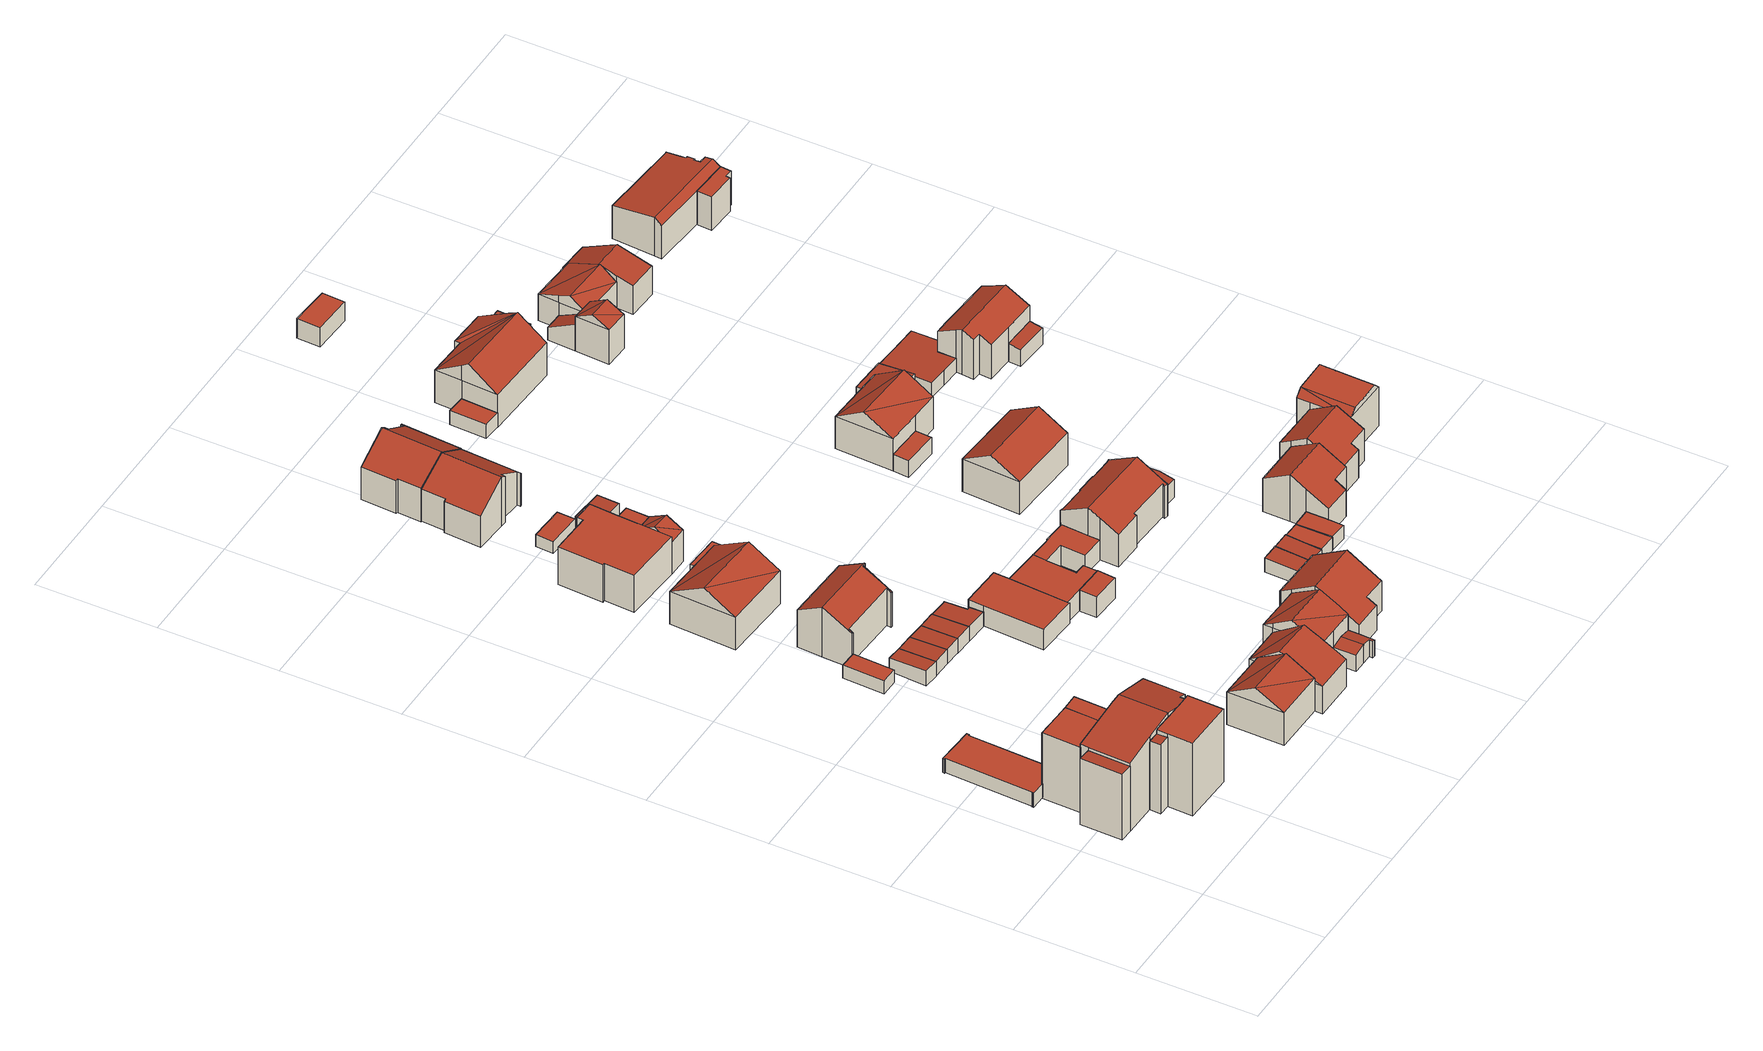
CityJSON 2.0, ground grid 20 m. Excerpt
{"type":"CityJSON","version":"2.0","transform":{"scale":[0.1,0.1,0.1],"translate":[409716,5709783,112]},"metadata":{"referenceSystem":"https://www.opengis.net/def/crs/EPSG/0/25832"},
"CityObjects":{
"building1":{"type":"Building","attributes":{"Gemeindeschluessel":"05978036","Geometrietyp2DReferenz":"3000","function":"31001_2460","roofType":"1000","measuredHeight":2.61},"geometry":[{"type":"MultiSurface","lod":"2","boundaries":[[[0,1,2,3]],[[1,4,5,2]],[[4,6,7,5]],[[6,8,9,7]],[[8,10,11,9]],[[10,12,13,11]],[[12,14,15,13]],[[14,16,17,15]],[[16,18,19,17]],[[18,20,21,19]],[[20,22,23,21]],[[22,24,25,23]],[[24,26,27,25]],[[26,0,3,27]],[[26,24,22,20,18,16,14,12,10,8,6,4,1,0]],[[3,2,5,7,9,11,13,15,17,19,21,23,25,27]]],"semantics":{"surfaces":[{"type":"WallSurface"},{"type":"RoofSurface"},{"type":"GroundSurface"}],"values":[0,0,0,0,0,0,0,0,0,0,0,0,0,0,1,2]}}]},
"building2":{"type":"Building","attributes":{"Gemeindeschluessel":"05978036","Geometrietyp2DReferenz":"3000","function":"31001_1000"},"children":["building2-1","building2-2","building2-3","building2-4","building2-5","building2-6"]},
"building2-1":{"type":"BuildingPart","attributes":{"roofType":"2100","measuredHeight":12.97},"parents":["building2"],"geometry":[{"type":"MultiSurface","lod":"2","boundaries":[[[28,29,30,31]],[[32,28,31,33]],[[32,34,29,28]],[[31,30,35,33]],[[35,30,29,34]],[[33,35,34,32]]],"semantics":{"surfaces":[{"type":"WallSurface"},{"type":"RoofSurface"},{"type":"GroundSurface"},{"type":"ClosureSurface"}],"values":[0,0,1,2,3,3]}}]},
"building2-2":{"type":"BuildingPart","attributes":{"roofType":"2100","measuredHeight":12.38},"parents":["building2"],"geometry":[{"type":"MultiSurface","lod":"2","boundaries":[[[36,37,38,39]],[[37,40,41,38]],[[40,42,43,41]],[[42,40,37,36]],[[39,38,41,43]],[[39,43,42,36]]],"semantics":{"surfaces":[{"type":"WallSurface"},{"type":"RoofSurface"},{"type":"GroundSurface"},{"type":"ClosureSurface"}],"values":[0,0,0,1,2,3]}}]},
"building2-3":{"type":"BuildingPart","attributes":{"roofType":"1000","measuredHeight":12.25},"parents":["building2"],"geometry":[{"type":"MultiSurface","lod":"2","boundaries":[[[44,45,46,47]],[[45,48,49,46]],[[48,50,51,49]],[[50,52,53,51]],[[54,52,50,48,45,44]],[[47,46,49,51,53,55]],[[55,53,52,54]],[[47,55,54,44]]],"semantics":{"surfaces":[{"type":"WallSurface"},{"type":"RoofSurface"},{"type":"GroundSurface"},{"type":"ClosureSurface"}],"values":[0,0,0,0,1,2,3,3]}}]},
"building2-4":{"type":"BuildingPart","attributes":{"roofType":"1000","measuredHeight":13.68},"parents":["building2"],"geometry":[{"type":"MultiSurface","lod":"2","boundaries":[[[56,57,58,59]],[[57,60,32,33,58]],[[61,56,59,62,63]],[[61,64,65,66,60,57,56]],[[59,58,33,35,67,62]],[[34,32,60,66]],[[34,35,33,32]],[[63,64,61]],[[62,67,65,64,63]],[[67,35,34,66,65]]],"semantics":{"surfaces":[{"type":"WallSurface"},{"type":"RoofSurface"},{"type":"GroundSurface"},{"type":"ClosureSurface"}],"values":[0,0,0,1,2,0,3,0,3,3]}}]},
"building2-5":{"type":"BuildingPart","attributes":{"roofType":"2100","measuredHeight":12.39},"parents":["building2"],"geometry":[{"type":"MultiSurface","lod":"2","boundaries":[[[68,69,53,52]],[[68,70,71,69]],[[70,68,52,54]],[[55,53,69,71]],[[52,53,55,54]],[[71,70,54,55]]],"semantics":{"surfaces":[{"type":"WallSurface"},{"type":"RoofSurface"},{"type":"GroundSurface"},{"type":"ClosureSurface"}],"values":[0,0,1,2,3,3]}}]},
"building2-6":{"type":"BuildingPart","attributes":{"roofType":"3100","measuredHeight":14.48},"parents":["building2"],"geometry":[{"type":"MultiSurface","lod":"2","boundaries":[[[72,63,62,73]],[[74,75,36,39,30,29]],[[76,77,44,47,43,42]],[[78,79,80,71,70]],[[79,81,82,80]],[[81,83,84,82]],[[83,72,73,84]],[[79,78,77,76,75,74,85]],[[85,64,63,72,83,81,79]],[[73,62,67,35,30,39,43,47,55,71,80,82,84]],[[65,64,85]],[[67,62,63,64,65]],[[74,29,34,66,65,85]],[[29,30,35,34]],[[67,65,66,34,35]],[[42,36,75,76]],[[42,43,39,36]],[[70,54,44,77,78]],[[55,47,44,54]],[[70,71,55,54]]],"semantics":{"surfaces":[{"type":"WallSurface"},{"type":"RoofSurface"},{"type":"GroundSurface"},{"type":"ClosureSurface"}],"values":[0,0,0,0,0,0,0,1,1,2,0,3,0,3,3,0,3,0,3,3]}}]},
"building3":{"type":"Building","attributes":{"Gemeindeschluessel":"05978036","Geometrietyp2DReferenz":"3000","function":"31001_2460","roofType":"1000","measuredHeight":2.4},"geometry":[{"type":"MultiSurface","lod":"2","boundaries":[[[86,87,88,89]],[[87,90,91,88]],[[90,92,93,91]],[[92,94,95,93]],[[94,86,89,95]],[[94,92,90,87,86]],[[89,88,91,93,95]]],"semantics":{"surfaces":[{"type":"WallSurface"},{"type":"RoofSurface"},{"type":"GroundSurface"}],"values":[0,0,0,0,0,1,2]}}]},
"building4":{"type":"Building","attributes":{"Gemeindeschluessel":"05978036","Geometrietyp2DReferenz":"3000","function":"31001_1000","roofType":"3100","measuredHeight":8.83},"geometry":[{"type":"MultiSurface","lod":"2","boundaries":[[[96,97,98,99]],[[97,100,101,98]],[[100,102,103,101]],[[102,96,99,103]],[[100,97,104]],[[96,102,105]],[[104,96,105]],[[96,104,97]],[[100,105,102]],[[105,100,104]],[[99,98,101,103]]],"semantics":{"surfaces":[{"type":"WallSurface"},{"type":"RoofSurface"},{"type":"GroundSurface"}],"values":[0,0,0,0,0,0,1,1,1,1,2]}}]},
"building5":{"type":"Building","attributes":{"Gemeindeschluessel":"05978036","Geometrietyp2DReferenz":"3000","function":"31001_2460","roofType":"2100","measuredHeight":2.79},"geometry":[{"type":"MultiSurface","lod":"2","boundaries":[[[106,107,108,109]],[[107,110,111,108]],[[110,112,113,111]],[[112,106,109,113]],[[112,110,107,106]],[[109,108,111,113]]],"semantics":{"surfaces":[{"type":"WallSurface"},{"type":"RoofSurface"},{"type":"GroundSurface"}],"values":[0,0,0,0,1,2]}}]},
"building6":{"type":"Building","attributes":{"Gemeindeschluessel":"05978036","Geometrietyp2DReferenz":"3000","function":"31001_2460","roofType":"2100","measuredHeight":2.69},"geometry":[{"type":"MultiSurface","lod":"2","boundaries":[[[114,115,116,117]],[[115,107,118,116]],[[107,106,119,118]],[[106,114,117,119]],[[106,107,115,114]],[[117,116,118,119]]],"semantics":{"surfaces":[{"type":"WallSurface"},{"type":"RoofSurface"},{"type":"GroundSurface"}],"values":[0,0,0,0,1,2]}}]},
"building7":{"type":"Building","attributes":{"Gemeindeschluessel":"05978036","Geometrietyp2DReferenz":"3000","function":"31001_2460","roofType":"2100","measuredHeight":2.68},"geometry":[{"type":"MultiSurface","lod":"2","boundaries":[[[120,121,122,123]],[[121,115,116,122]],[[115,114,117,116]],[[114,120,123,117]],[[114,115,121,120]],[[123,122,116,117]]],"semantics":{"surfaces":[{"type":"WallSurface"},{"type":"RoofSurface"},{"type":"GroundSurface"}],"values":[0,0,0,0,1,2]}}]},
"building8":{"type":"Building","attributes":{"Gemeindeschluessel":"05978036","Geometrietyp2DReferenz":"3000","function":"31001_1000","roofType":"3100","measuredHeight":9.18},"geometry":[{"type":"MultiSurface","lod":"2","boundaries":[[[124,125,126,127]],[[125,128,129,126]],[[128,130,131,129]],[[130,132,133,131]],[[132,134,135,133]],[[134,136,137,135]],[[136,138,139,137]],[[138,140,141,139]],[[140,142,143,141]],[[142,144,145,143]],[[144,146,147,145]],[[146,124,127,147]],[[142,140,138,136]],[[136,134,132,130,128,125,124,146,144,142]],[[127,126,129,131,133,135,137,139,141,143,145,147]]],"semantics":{"surfaces":[{"type":"WallSurface"},{"type":"RoofSurface"},{"type":"GroundSurface"}],"values":[0,0,0,0,0,0,0,0,0,0,0,0,1,1,2]}}]},
"building9":{"type":"Building","attributes":{"Gemeindeschluessel":"05978036","Geometrietyp2DReferenz":"3000","function":"31001_1000","roofType":"5000","measuredHeight":8.71},"geometry":[{"type":"MultiSurface","lod":"2","boundaries":[[[148,149,103,99]],[[149,150,151,103]],[[150,152,153,151]],[[152,154,155,153]],[[154,156,157,155]],[[156,158,159,157]],[[158,148,99,159]],[[160,161,162,163,158,156]],[[150,161,152]],[[150,102,162,161]],[[148,163,162,102,149]],[[149,102,150]],[[158,163,148]],[[152,161,160,154]],[[154,160,156]],[[99,103,151,153,155,157,159]]],"semantics":{"surfaces":[{"type":"WallSurface"},{"type":"RoofSurface"},{"type":"GroundSurface"}],"values":[0,0,0,0,0,0,0,1,1,1,0,0,0,0,0,2]}}]},
"building10":{"type":"Building","attributes":{"Gemeindeschluessel":"05978036","Geometrietyp2DReferenz":"3000","function":"31001_2460","roofType":"2100","measuredHeight":2.74},"geometry":[{"type":"MultiSurface","lod":"2","boundaries":[[[164,165,166,167]],[[165,121,168,166]],[[121,120,169,168]],[[120,164,167,169]],[[120,121,165,164]],[[167,166,168,169]]],"semantics":{"surfaces":[{"type":"WallSurface"},{"type":"RoofSurface"},{"type":"GroundSurface"}],"values":[0,0,0,0,1,2]}}]},
"building11":{"type":"Building","attributes":{"Gemeindeschluessel":"05978036","Geometrietyp2DReferenz":"3000","function":"31001_1000","roofType":"5000","measuredHeight":9.31},"geometry":[{"type":"MultiSurface","lod":"2","boundaries":[[[170,171,172,173]],[[171,174,175,172]],[[174,176,177,175]],[[176,170,173,177]],[[176,178,170]],[[178,176,179]],[[179,171,178]],[[171,179,174]],[[171,170,178]],[[176,174,179]],[[173,172,175,177]]],"semantics":{"surfaces":[{"type":"WallSurface"},{"type":"RoofSurface"},{"type":"GroundSurface"}],"values":[0,0,0,0,1,1,1,1,0,0,2]}}]},
"building12":{"type":"Building","attributes":{"Gemeindeschluessel":"05978036","Geometrietyp2DReferenz":"3000","function":"31001_2460","roofType":"2100","measuredHeight":2.73},"geometry":[{"type":"MultiSurface","lod":"2","boundaries":[[[165,180,167,166]],[[180,181,182,167]],[[181,183,184,182]],[[183,185,186,184]],[[185,187,188,186]],[[187,189,190,188]],[[189,165,166,190]],[[189,187,185,183,181,180,165]],[[166,167,182,184,186,188,190]]],"semantics":{"surfaces":[{"type":"WallSurface"},{"type":"RoofSurface"},{"type":"GroundSurface"}],"values":[0,0,0,0,0,0,0,1,2]}}]},
"building13":{"type":"Building","attributes":{"Gemeindeschluessel":"05978036","Geometrietyp2DReferenz":"3000","function":"31001_3040","roofType":"1000","measuredHeight":3.77},"geometry":[{"type":"MultiSurface","lod":"2","boundaries":[[[191,192,193,194]],[[192,195,196,193]],[[195,197,198,196]],[[197,199,200,198]],[[199,201,202,200]],[[201,203,204,202]],[[203,205,206,204]],[[205,191,194,206]],[[205,203,201,199,197,195,192,191]],[[194,193,196,198,200,202,204,206]]],"semantics":{"surfaces":[{"type":"WallSurface"},{"type":"RoofSurface"},{"type":"GroundSurface"}],"values":[0,0,0,0,0,0,0,0,1,2]}}]},
"building14":{"type":"Building","attributes":{"Gemeindeschluessel":"05978036","Geometrietyp2DReferenz":"3000","function":"31001_1000"},"children":["building14-1","building14-2"]},
"building14-1":{"type":"BuildingPart","attributes":{"roofType":"3100","measuredHeight":8.66},"parents":["building14"],"geometry":[{"type":"MultiSurface","lod":"2","boundaries":[[[207,208,209,210]],[[208,211,212,213,209]],[[214,215,155,216,217]],[[215,218,153,155]],[[218,219,220,153]],[[219,207,210,220]],[[221,207,219]],[[219,222,223,221]],[[211,224,221,223]],[[211,223,215,214]],[[208,224,211]],[[207,221,224,208]],[[218,222,219]],[[215,223,222,218]],[[210,209,213,225,216,155,153,220]],[[217,226,212,211,214]],[[225,213,212,226]],[[217,216,225,226]]],"semantics":{"surfaces":[{"type":"WallSurface"},{"type":"RoofSurface"},{"type":"GroundSurface"},{"type":"ClosureSurface"}],"values":[0,0,0,0,0,0,1,1,1,1,0,0,0,0,2,0,3,3]}}]},
"building14-2":{"type":"BuildingPart","attributes":{"roofType":"3100","measuredHeight":3.45},"parents":["building14"],"geometry":[{"type":"MultiSurface","lod":"2","boundaries":[[[212,227,228,213]],[[227,229,230,228]],[[229,231,232,230]],[[231,233,234,232]],[[233,235,236,234]],[[235,237,238,236]],[[237,217,216,238]],[[235,233,231,229,227,212,226]],[[226,217,237,235]],[[225,213,228,230,232,234,236,238,216]],[[212,213,225,226]],[[216,217,226,225]]],"semantics":{"surfaces":[{"type":"WallSurface"},{"type":"RoofSurface"},{"type":"GroundSurface"},{"type":"ClosureSurface"}],"values":[0,0,0,0,0,0,0,1,1,2,3,3]}}]},
"building15":{"type":"Building","attributes":{"Gemeindeschluessel":"05978036","Geometrietyp2DReferenz":"3000","function":"31001_1000"},"children":["building15-1","building15-2"]},
"building15-1":{"type":"BuildingPart","attributes":{"roofType":"1000","measuredHeight":6.98},"parents":["building15"],"geometry":[{"type":"MultiSurface","lod":"2","boundaries":[[[239,240,241,242]],[[240,243,244,245,241]],[[246,247,248,249,250]],[[247,251,252,248]],[[251,253,254,252]],[[253,255,256,254]],[[255,257,258,256]],[[257,259,260,258]],[[259,239,242,260]],[[259,257,255,253,251,247,246,261,262,243,240,239]],[[242,241,245,249,248,252,254,256,258,260]],[[250,261,246]],[[262,244,243]],[[250,249,245,244]],[[250,244,262,261]]],"semantics":{"surfaces":[{"type":"WallSurface"},{"type":"RoofSurface"},{"type":"GroundSurface"},{"type":"ClosureSurface"}],"values":[0,0,0,0,0,0,0,0,0,1,2,0,0,3,3]}}]},
"building15-2":{"type":"BuildingPart","attributes":{"roofType":"3100","measuredHeight":7.54},"parents":["building15"],"geometry":[{"type":"MultiSurface","lod":"2","boundaries":[[[244,263,264,245]],[[263,265,266,264]],[[265,250,249,266]],[[265,263,267]],[[244,267,263]],[[267,244,262,268]],[[268,265,267]],[[265,268,261,250]],[[245,264,266,249]],[[245,249,250,244]],[[268,262,261]],[[261,262,244,250]]],"semantics":{"surfaces":[{"type":"WallSurface"},{"type":"RoofSurface"},{"type":"GroundSurface"},{"type":"ClosureSurface"}],"values":[0,0,0,0,1,1,1,1,2,3,0,3]}}]},
"building16":{"type":"Building","attributes":{"Gemeindeschluessel":"05978036","Geometrietyp2DReferenz":"3000","function":"31001_2460","roofType":"1000","measuredHeight":2.5},"geometry":[{"type":"MultiSurface","lod":"2","boundaries":[[[269,270,271,272]],[[270,273,274,271]],[[273,275,276,274]],[[275,277,278,276]],[[277,279,280,278]],[[279,269,272,280]],[[279,277,275,273,270,269]],[[272,271,274,276,278,280]]],"semantics":{"surfaces":[{"type":"WallSurface"},{"type":"RoofSurface"},{"type":"GroundSurface"}],"values":[0,0,0,0,0,0,1,2]}}]},
"building17":{"type":"Building","attributes":{"Gemeindeschluessel":"05978036","Geometrietyp2DReferenz":"3000","function":"51009_1610","roofType":"1000","measuredHeight":5.66},"geometry":[{"type":"MultiSurface","lod":"2","boundaries":[[[281,282,283,284]],[[282,285,286,283]],[[285,287,288,286]],[[287,281,284,288]],[[287,285,282,281]],[[284,283,286,288]]],"semantics":{"surfaces":[{"type":"WallSurface"},{"type":"RoofSurface"},{"type":"GroundSurface"}],"values":[0,0,0,0,1,2]}}]},
"building18":{"type":"Building","attributes":{"Gemeindeschluessel":"05978036","Geometrietyp2DReferenz":"3000","function":"31001_2460","roofType":"1000","measuredHeight":2.24},"geometry":[{"type":"MultiSurface","lod":"2","boundaries":[[[289,290,291,292]],[[290,293,294,291]],[[293,295,296,294]],[[295,289,292,296]],[[295,293,290,289]],[[292,291,294,296]]],"semantics":{"surfaces":[{"type":"WallSurface"},{"type":"RoofSurface"},{"type":"GroundSurface"}],"values":[0,0,0,0,1,2]}}]},
"building19":{"type":"Building","attributes":{"Gemeindeschluessel":"05978036","Geometrietyp2DReferenz":"3000","function":"31001_1000","roofType":"3100","measuredHeight":8.99},"geometry":[{"type":"MultiSurface","lod":"2","boundaries":[[[297,298,299,300]],[[298,301,302,299]],[[301,303,304,302]],[[303,305,306,304]],[[305,307,308,306]],[[307,309,310,308]],[[309,311,312,310]],[[311,313,314,312]],[[313,315,316,314]],[[315,317,318,316]],[[317,297,300,318]],[[313,311,309,307,305,303]],[[303,301,298,297,317,315,313]],[[300,299,302,304,306,308,310,312,314,316,318]]],"semantics":{"surfaces":[{"type":"WallSurface"},{"type":"RoofSurface"},{"type":"GroundSurface"}],"values":[0,0,0,0,0,0,0,0,0,0,0,1,1,2]}}]},
"building20":{"type":"Building","attributes":{"Gemeindeschluessel":"05978036","Geometrietyp2DReferenz":"3000","function":"31001_1000","roofType":"3100","measuredHeight":9.08},"geometry":[{"type":"MultiSurface","lod":"2","boundaries":[[[319,320,321,322]],[[320,323,324,321]],[[323,325,326,324]],[[325,327,328,326]],[[327,329,330,328]],[[329,331,332,330]],[[331,333,334,332]],[[333,335,336,334]],[[335,337,338,336]],[[337,339,340,338]],[[339,341,342,340]],[[341,319,322,342]],[[337,335,333,331,329,327,325,323]],[[323,320,319,341,339,337]],[[322,321,324,326,328,330,332,334,336,338,340,342]]],"semantics":{"surfaces":[{"type":"WallSurface"},{"type":"RoofSurface"},{"type":"GroundSurface"}],"values":[0,0,0,0,0,0,0,0,0,0,0,0,1,1,2]}}]},
"building21":{"type":"Building","attributes":{"Gemeindeschluessel":"05978036","Geometrietyp2DReferenz":"3000","function":"31001_2460","roofType":"2100","measuredHeight":2.59},"geometry":[{"type":"MultiSurface","lod":"2","boundaries":[[[343,344,345,346]],[[344,347,348,345]],[[347,349,350,348]],[[349,343,346,350]],[[349,347,344,343]],[[346,345,348,350]]],"semantics":{"surfaces":[{"type":"WallSurface"},{"type":"RoofSurface"},{"type":"GroundSurface"}],"values":[0,0,0,0,1,2]}}]},
"building22":{"type":"Building","attributes":{"Gemeindeschluessel":"05978036","Geometrietyp2DReferenz":"3000","function":"31001_1000","roofType":"3100","measuredHeight":9.33},"geometry":[{"type":"MultiSurface","lod":"2","boundaries":[[[351,352,353,354]],[[352,355,356,353]],[[355,357,358,356]],[[357,359,360,358]],[[359,361,362,360]],[[361,363,364,362]],[[363,365,366,364]],[[365,367,368,366]],[[367,369,370,368]],[[369,371,372,370]],[[371,373,374,372]],[[373,351,354,374]],[[369,367,365,363,361,359]],[[359,357,355,352,351,373,371,369]],[[354,353,356,358,360,362,364,366,368,370,372,374]]],"semantics":{"surfaces":[{"type":"WallSurface"},{"type":"RoofSurface"},{"type":"GroundSurface"}],"values":[0,0,0,0,0,0,0,0,0,0,0,0,1,1,2]}}]},
"building23":{"type":"Building","attributes":{"Gemeindeschluessel":"05978036","Geometrietyp2DReferenz":"3000","function":"31001_1000"},"children":["building23-1","building23-2","building23-3","building23-4"]},
"building23-1":{"type":"BuildingPart","attributes":{"roofType":"3100","measuredHeight":8.79},"parents":["building23"],"geometry":[{"type":"MultiSurface","lod":"2","boundaries":[[[375,376,377,378]],[[376,379,380,377]],[[379,381,382,380]],[[381,383,384,382]],[[383,385,386,384]],[[385,387,388,386]],[[387,389,390,388]],[[389,391,392,390]],[[391,393,394,392]],[[393,395,396,394]],[[395,397,398,396]],[[397,399,400,398]],[[399,401,402,400]],[[401,403,404,402]],[[403,405,406,404]],[[405,407,408,406]],[[407,409,410,408]],[[409,411,410]],[[412,413,414,415]],[[413,375,378,414]],[[416,409,407,405,403,401,399,397,395,393]],[[393,391,389,387,385,383,381,379,376,375,413,412,416]],[[378,377,380,382,384,386,388,390,392,394,396,398,400,402,404,406,408,410,417,418,415,414]],[[419,411,409,416]],[[417,410,411,419]],[[412,415,418,420,419,416]],[[417,419,420,418]]],"semantics":{"surfaces":[{"type":"WallSurface"},{"type":"RoofSurface"},{"type":"GroundSurface"},{"type":"ClosureSurface"}],"values":[0,0,0,0,0,0,0,0,0,0,0,0,0,0,0,0,0,0,0,0,1,1,2,0,3,0,3]}}]},
"building23-2":{"type":"BuildingPart","attributes":{"roofType":"1000","measuredHeight":3.68},"parents":["building23"],"geometry":[{"type":"MultiSurface","lod":"2","boundaries":[[[411,421,422,410]],[[421,423,424,422]],[[423,425,426,424]],[[427,428,429,430]],[[428,431,432,429]],[[431,420,418,432]],[[420,431,428,427,425,423,421,411,419]],[[410,422,424,426,430,429,432,418,417]],[[430,426,425,427]],[[410,417,419,411]],[[417,418,420,419]]],"semantics":{"surfaces":[{"type":"WallSurface"},{"type":"RoofSurface"},{"type":"GroundSurface"},{"type":"ClosureSurface"}],"values":[0,0,0,0,0,0,1,2,3,3,3]}}]},
"building23-3":{"type":"BuildingPart","attributes":{"roofType":"1000","measuredHeight":3.78},"parents":["building23"],"geometry":[{"type":"MultiSurface","lod":"2","boundaries":[[[433,434,427,430,435]],[[436,437,438,426,425]],[[437,439,440,438]],[[439,441,442,440]],[[443,203,204,444]],[[203,201,202,204]],[[201,433,435,202]],[[201,203,443,441,439,437,436,434,433]],[[435,430,426,438,440,442,444,204,202]],[[425,427,434,436]],[[425,426,430,427]],[[444,442,441,443]]],"semantics":{"surfaces":[{"type":"WallSurface"},{"type":"RoofSurface"},{"type":"GroundSurface"},{"type":"ClosureSurface"}],"values":[0,0,0,0,0,0,0,1,2,0,3,3]}}]},
"building23-4":{"type":"BuildingPart","attributes":{"roofType":"2100","measuredHeight":3.89},"parents":["building23"],"geometry":[{"type":"MultiSurface","lod":"2","boundaries":[[[445,446,443,444,447]],[[448,449,450,442,441]],[[449,445,447,450]],[[449,448,446,445]],[[447,444,442,450]],[[441,443,446,448]],[[441,442,444,443]]],"semantics":{"surfaces":[{"type":"WallSurface"},{"type":"RoofSurface"},{"type":"GroundSurface"},{"type":"ClosureSurface"}],"values":[0,0,0,1,2,0,3]}}]},
"building24":{"type":"Building","attributes":{"Gemeindeschluessel":"05978036","Geometrietyp2DReferenz":"3000","function":"31001_2460","roofType":"2100","measuredHeight":2.67},"geometry":[{"type":"MultiSurface","lod":"2","boundaries":[[[451,452,453,454]],[[452,455,456,453]],[[455,457,458,456]],[[457,451,454,458]],[[457,455,452,451]],[[454,453,456,458]]],"semantics":{"surfaces":[{"type":"WallSurface"},{"type":"RoofSurface"},{"type":"GroundSurface"}],"values":[0,0,0,0,1,2]}}]},
"building25":{"type":"Building","attributes":{"Gemeindeschluessel":"05978036","Geometrietyp2DReferenz":"3000","function":"31001_2460","roofType":"2100","measuredHeight":2.65},"geometry":[{"type":"MultiSurface","lod":"2","boundaries":[[[459,460,461,462]],[[460,463,464,461]],[[463,465,466,464]],[[465,459,462,466]],[[465,463,460,459]],[[462,461,464,466]]],"semantics":{"surfaces":[{"type":"WallSurface"},{"type":"RoofSurface"},{"type":"GroundSurface"}],"values":[0,0,0,0,1,2]}}]},
"building26":{"type":"Building","attributes":{"Gemeindeschluessel":"05978036","Geometrietyp2DReferenz":"3000","function":"31001_2460","roofType":"1000","measuredHeight":2.46},"geometry":[{"type":"MultiSurface","lod":"2","boundaries":[[[467,468,462,461]],[[468,469,470,462]],[[469,471,472,470]],[[471,467,461,472]],[[471,469,468,467]],[[461,462,470,472]]],"semantics":{"surfaces":[{"type":"WallSurface"},{"type":"RoofSurface"},{"type":"GroundSurface"}],"values":[0,0,0,0,1,2]}}]},
"building27":{"type":"Building","attributes":{"Gemeindeschluessel":"05978036","Geometrietyp2DReferenz":"3000","function":"31001_2460","roofType":"1000","measuredHeight":2.5},"geometry":[{"type":"MultiSurface","lod":"2","boundaries":[[[473,474,475,476]],[[474,477,478,475]],[[477,479,480,478]],[[479,481,482,480]],[[481,473,476,482]],[[481,479,477,474,473]],[[476,475,478,480,482]]],"semantics":{"surfaces":[{"type":"WallSurface"},{"type":"RoofSurface"},{"type":"GroundSurface"}],"values":[0,0,0,0,0,1,2]}}]},
"building28":{"type":"Building","attributes":{"Gemeindeschluessel":"05978036","Geometrietyp2DReferenz":"3000","function":"31001_2460","roofType":"1000","measuredHeight":2.58},"geometry":[{"type":"MultiSurface","lod":"2","boundaries":[[[483,484,485,486]],[[484,487,488,485]],[[487,489,490,488]],[[489,483,486,490]],[[489,487,484,483]],[[486,485,488,490]]],"semantics":{"surfaces":[{"type":"WallSurface"},{"type":"RoofSurface"},{"type":"GroundSurface"}],"values":[0,0,0,0,1,2]}}]},
"building29":{"type":"Building","attributes":{"Gemeindeschluessel":"05978036","Geometrietyp2DReferenz":"3000","function":"31001_1000","roofType":"3100","measuredHeight":8.87},"geometry":[{"type":"MultiSurface","lod":"2","boundaries":[[[491,492,493,494]],[[492,495,496,493]],[[495,497,498,496]],[[497,491,494,498]],[[495,492,499]],[[491,497,500]],[[492,491,500,499]],[[497,495,499,500]],[[494,493,496,498]]],"semantics":{"surfaces":[{"type":"WallSurface"},{"type":"RoofSurface"},{"type":"GroundSurface"}],"values":[0,0,0,0,0,0,1,1,2]}}]},
"building30":{"type":"Building","attributes":{"Gemeindeschluessel":"05978036","Geometrietyp2DReferenz":"3000","function":"31001_2460","roofType":"2100","measuredHeight":3.42},"geometry":[{"type":"MultiSurface","lod":"2","boundaries":[[[501,502,503,504]],[[502,505,506,503]],[[505,507,508,506]],[[507,509,510,508]],[[509,511,512,510]],[[511,513,514,512]],[[513,501,504,514]],[[513,511,509,507,505,502,501]],[[504,503,506,508,510,512,514]]],"semantics":{"surfaces":[{"type":"WallSurface"},{"type":"RoofSurface"},{"type":"GroundSurface"}],"values":[0,0,0,0,0,0,0,1,2]}}]},
"building31":{"type":"Building","attributes":{"Gemeindeschluessel":"05978036","Geometrietyp2DReferenz":"3000","function":"31001_1000","roofType":"3100","measuredHeight":8.65},"geometry":[{"type":"MultiSurface","lod":"2","boundaries":[[[515,516,517,518]],[[516,519,520,517]],[[519,521,522,520]],[[521,523,524,522]],[[523,525,526,524]],[[525,527,528,526]],[[527,529,530,528]],[[529,531,532,530]],[[531,533,534,532]],[[533,515,518,534]],[[529,527,525,523]],[[523,521,519,516,515,533,531,529]],[[518,517,520,522,524,526,528,530,532,534]]],"semantics":{"surfaces":[{"type":"WallSurface"},{"type":"RoofSurface"},{"type":"GroundSurface"}],"values":[0,0,0,0,0,0,0,0,0,0,1,1,2]}}]},
"building32":{"type":"Building","attributes":{"Gemeindeschluessel":"05978036","Geometrietyp2DReferenz":"3000","function":"31001_1000"},"children":["building32-1","building32-2"]},
"building32-1":{"type":"BuildingPart","attributes":{"roofType":"1000","measuredHeight":3.05},"parents":["building32"],"geometry":[{"type":"MultiSurface","lod":"2","boundaries":[[[535,536,537,538]],[[536,539,540,537]],[[539,541,542,540]],[[541,539,536,535]],[[538,537,540,542]],[[538,542,541,535]]],"semantics":{"surfaces":[{"type":"WallSurface"},{"type":"RoofSurface"},{"type":"GroundSurface"},{"type":"ClosureSurface"}],"values":[0,0,0,1,2,3]}}]},
"building32-2":{"type":"BuildingPart","attributes":{"roofType":"3100","measuredHeight":8.81},"parents":["building32"],"geometry":[{"type":"MultiSurface","lod":"2","boundaries":[[[543,544,545,542,541]],[[544,546,547,545]],[[546,548,549,547]],[[548,550,551,549]],[[550,552,553,551]],[[552,554,535,538,553]],[[552,555,556]],[[552,556,543,554]],[[555,557,548,546,544]],[[544,556,555]],[[550,557,555,552]],[[548,557,550]],[[543,556,544]],[[538,542,545,547,549,551,553]],[[541,535,554,543]],[[541,542,538,535]]],"semantics":{"surfaces":[{"type":"WallSurface"},{"type":"RoofSurface"},{"type":"GroundSurface"},{"type":"ClosureSurface"}],"values":[0,0,0,0,0,0,1,1,1,1,0,0,0,2,0,3]}}]},
"building33":{"type":"Building","attributes":{"Gemeindeschluessel":"05978036","Geometrietyp2DReferenz":"3000","function":"31001_1000","roofType":"5000","measuredHeight":9.69},"geometry":[{"type":"MultiSurface","lod":"2","boundaries":[[[558,559,560,561]],[[559,562,563,560]],[[562,564,565,563]],[[564,566,567,565]],[[566,568,569,567]],[[568,570,571,569]],[[570,572,573,571]],[[572,558,561,573]],[[574,575,572,570]],[[574,576,566,564]],[[574,564,562]],[[574,562,559]],[[559,577,575,574]],[[572,575,577,558]],[[558,577,559]],[[568,576,574,570]],[[566,576,568]],[[561,560,563,565,567,569,571,573]]],"semantics":{"surfaces":[{"type":"WallSurface"},{"type":"RoofSurface"},{"type":"GroundSurface"}],"values":[0,0,0,0,0,0,0,0,1,1,1,1,1,0,0,0,0,2]}}]},
"building34":{"type":"Building","attributes":{"Gemeindeschluessel":"05978036","Geometrietyp2DReferenz":"3000","function":"31001_1000","roofType":"3100","measuredHeight":8.57},"geometry":[{"type":"MultiSurface","lod":"2","boundaries":[[[578,579,580,581]],[[579,582,583,580]],[[582,584,585,583]],[[584,586,587,585]],[[586,588,589,587]],[[588,590,591,589]],[[590,592,593,591]],[[592,594,595,593]],[[594,596,597,595]],[[596,578,581,597]],[[592,590,588,586,584]],[[584,582,579,578,596,594,592]],[[581,580,583,585,587,589,591,593,595,597]]],"semantics":{"surfaces":[{"type":"WallSurface"},{"type":"RoofSurface"},{"type":"GroundSurface"}],"values":[0,0,0,0,0,0,0,0,0,0,1,1,2]}}]},
"building35":{"type":"Building","attributes":{"Gemeindeschluessel":"05978036","Geometrietyp2DReferenz":"3000","function":"31001_2460","roofType":"2100","measuredHeight":3.27},"geometry":[{"type":"MultiSurface","lod":"2","boundaries":[[[598,599,600,601]],[[599,602,603,600]],[[602,604,605,603]],[[604,606,607,605]],[[606,608,609,607]],[[608,610,611,609]],[[610,598,601,611]],[[610,608,606,604,602,599,598]],[[601,600,603,605,607,609,611]]],"semantics":{"surfaces":[{"type":"WallSurface"},{"type":"RoofSurface"},{"type":"GroundSurface"}],"values":[0,0,0,0,0,0,0,1,2]}}]},
"building36":{"type":"Building","attributes":{"Gemeindeschluessel":"05978036","Geometrietyp2DReferenz":"3000","function":"31001_2460","roofType":"2100","measuredHeight":2.94},"geometry":[{"type":"MultiSurface","lod":"2","boundaries":[[[612,613,569,614]],[[613,615,567,569]],[[615,616,617,567]],[[616,618,619,617]],[[618,620,621,619]],[[620,612,614,621]],[[620,618,616,615,613,612]],[[614,569,567,617,619,621]]],"semantics":{"surfaces":[{"type":"WallSurface"},{"type":"RoofSurface"},{"type":"GroundSurface"}],"values":[0,0,0,0,0,0,1,2]}}]},
"building37":{"type":"Building","attributes":{"Gemeindeschluessel":"05978036","Geometrietyp2DReferenz":"3000","function":"31001_3200","roofType":"1000","measuredHeight":3.65},"geometry":[{"type":"MultiSurface","lod":"2","boundaries":[[[622,623,624,625]],[[623,626,627,624]],[[626,628,629,627]],[[628,622,625,629]],[[628,626,623,622]],[[625,624,627,629]]],"semantics":{"surfaces":[{"type":"WallSurface"},{"type":"RoofSurface"},{"type":"GroundSurface"}],"values":[0,0,0,0,1,2]}}]},
"building38":{"type":"Building","attributes":{"Gemeindeschluessel":"05978036","Geometrietyp2DReferenz":"3000","function":"31001_1000","roofType":"9999","measuredHeight":8.49},"geometry":[{"type":"MultiSurface","lod":"2","boundaries":[[[630,631,632,591]],[[631,633,634,632]],[[633,635,636,634]],[[635,637,638,636]],[[637,639,595,638]],[[639,630,591,595]],[[640,631,630,639]],[[639,641,640]],[[637,635,633,642]],[[642,643,637]],[[640,641,644,643,642]],[[631,640,642,633]],[[643,644,641,639,637]],[[591,632,634,636,638,595]]],"semantics":{"surfaces":[{"type":"WallSurface"},{"type":"RoofSurface"},{"type":"GroundSurface"}],"values":[0,0,0,0,0,0,1,1,1,1,1,0,0,2]}}]},
"building39":{"type":"Building","attributes":{"Gemeindeschluessel":"05978036","Geometrietyp2DReferenz":"3000","function":"31001_2460","roofType":"1000","measuredHeight":2.34},"geometry":[{"type":"MultiSurface","lod":"2","boundaries":[[[645,646,619,621]],[[646,647,648,619]],[[647,649,650,648]],[[649,645,621,650]],[[649,647,646,645]],[[621,619,648,650]]],"semantics":{"surfaces":[{"type":"WallSurface"},{"type":"RoofSurface"},{"type":"GroundSurface"}],"values":[0,0,0,0,1,2]}}]},
"building40":{"type":"Building","attributes":{"Gemeindeschluessel":"05978036","Geometrietyp2DReferenz":"3000","function":"31001_2460","roofType":"2100","measuredHeight":2.72},"geometry":[{"type":"MultiSurface","lod":"2","boundaries":[[[651,652,653,654]],[[652,655,656,653]],[[655,657,658,656]],[[657,659,660,658]],[[659,661,662,660]],[[661,663,664,662]],[[663,665,666,664]],[[665,667,668,666]],[[667,669,670,668]],[[669,651,654,670]],[[669,667,665,663,661,659,657,655,652,651]],[[654,653,656,658,660,662,664,666,668,670]]],"semantics":{"surfaces":[{"type":"WallSurface"},{"type":"RoofSurface"},{"type":"GroundSurface"}],"values":[0,0,0,0,0,0,0,0,0,0,1,2]}}]},
"building41":{"type":"Building","attributes":{"Gemeindeschluessel":"05978036","Geometrietyp2DReferenz":"3000","function":"31001_1000"},"children":["building41-1","building41-2","building41-3","building41-4"]},
"building41-1":{"type":"BuildingPart","attributes":{"roofType":"3100","measuredHeight":6.81},"parents":["building41"],"geometry":[{"type":"MultiSurface","lod":"2","boundaries":[[[671,672,673,674]],[[672,675,676,673]],[[675,677,678,676]],[[677,679,680,678]],[[679,681,682,680]],[[681,683,684,685,682]],[[677,675,672,671,686,687]],[[687,688,683,681,679,677]],[[685,689,674,673,676,678,680,682]],[[688,684,683]],[[689,685,684,690]],[[690,684,688,687]],[[689,690,686,671,674]],[[686,690,687]]],"semantics":{"surfaces":[{"type":"WallSurface"},{"type":"RoofSurface"},{"type":"GroundSurface"},{"type":"ClosureSurface"}],"values":[0,0,0,0,0,0,1,1,2,0,3,3,3,3]}}]},
"building41-2":{"type":"BuildingPart","attributes":{"roofType":"2100","measuredHeight":4.87},"parents":["building41"],"geometry":[{"type":"MultiSurface","lod":"2","boundaries":[[[691,692,693,694]],[[692,695,696,693]],[[697,695,692,691]],[[694,693,696,698]],[[698,696,695,697]],[[694,698,697,691]]],"semantics":{"surfaces":[{"type":"WallSurface"},{"type":"RoofSurface"},{"type":"GroundSurface"},{"type":"ClosureSurface"}],"values":[0,0,1,2,3,3]}}]},
"building41-3":{"type":"BuildingPart","attributes":{"roofType":"3100","measuredHeight":7},"parents":["building41"],"geometry":[{"type":"MultiSurface","lod":"2","boundaries":[[[699,700,701,696,695]],[[700,702,674,701]],[[702,671,674]],[[684,703,704,685]],[[684,688,705,706]],[[684,706,697,703]],[[705,702,700]],[[700,707,706,705]],[[697,706,707,699]],[[699,707,700]],[[704,698,696,701,674,689,685]],[[704,703,697,698]],[[695,697,699]],[[695,696,698,697]],[[686,671,702]],[[685,689,690,684]],[[689,674,671,686,690]],[[705,688,687,686,702]],[[687,688,684,690]],[[687,690,686]]],"semantics":{"surfaces":[{"type":"WallSurface"},{"type":"RoofSurface"},{"type":"GroundSurface"},{"type":"ClosureSurface"}],"values":[0,0,0,0,1,1,1,1,0,0,2,3,0,3,0,3,3,0,3,3]}}]},
"building41-4":{"type":"BuildingPart","attributes":{"roofType":"3100","measuredHeight":7.98},"parents":["building41"],"geometry":[{"type":"MultiSurface","lod":"2","boundaries":[[[708,709,710,711]],[[709,712,691,694,710]],[[713,708,711,704,703]],[[712,709,714]],[[708,713,715]],[[714,708,715]],[[708,714,709]],[[712,715,713]],[[715,712,714]],[[711,710,694,698,704]],[[703,697,691,712,713]],[[698,694,691,697]],[[703,704,698,697]]],"semantics":{"surfaces":[{"type":"WallSurface"},{"type":"RoofSurface"},{"type":"GroundSurface"},{"type":"ClosureSurface"}],"values":[0,0,0,0,0,1,1,1,1,2,0,3,3]}}]},
"building42":{"type":"Building","attributes":{"Gemeindeschluessel":"05978036","Geometrietyp2DReferenz":"3000","function":"31001_1000"},"children":["building42-1","building42-2"]},
"building42-1":{"type":"BuildingPart","attributes":{"roofType":"3100","measuredHeight":8.42},"parents":["building42"],"geometry":[{"type":"MultiSurface","lod":"2","boundaries":[[[716,717,718,719]],[[717,720,721,718]],[[720,722,723,721]],[[722,724,725,723]],[[724,726,727,725]],[[726,728,729,727]],[[728,730,731,729]],[[730,732,733,731]],[[732,734,735,733]],[[734,736,737,738,735]],[[739,716,719,740,741]],[[734,732,730,728,726,724,722]],[[722,720,717,716,739,736,734]],[[719,718,721,723,725,727,729,731,733,735,738,740]],[[741,737,736,739]],[[741,740,738,737]]],"semantics":{"surfaces":[{"type":"WallSurface"},{"type":"RoofSurface"},{"type":"GroundSurface"},{"type":"ClosureSurface"}],"values":[0,0,0,0,0,0,0,0,0,0,0,1,1,2,0,3]}}]},
"building42-2":{"type":"BuildingPart","attributes":{"roofType":"2100","measuredHeight":3.49},"parents":["building42"],"geometry":[{"type":"MultiSurface","lod":"2","boundaries":[[[742,741,740,743]],[[737,744,745,738]],[[744,742,743,745]],[[744,737,741,742]],[[743,740,738,745]],[[738,740,741,737]]],"semantics":{"surfaces":[{"type":"WallSurface"},{"type":"RoofSurface"},{"type":"GroundSurface"},{"type":"ClosureSurface"}],"values":[0,0,0,1,2,3]}}]},
"building43":{"type":"Building","attributes":{"Gemeindeschluessel":"05978036","Geometrietyp2DReferenz":"3000","function":"31001_1000"},"children":["building43-1","building43-2"]},
"building43-1":{"type":"BuildingPart","attributes":{"roofType":"3100","measuredHeight":7.17},"parents":["building43"],"geometry":[{"type":"MultiSurface","lod":"2","boundaries":[[[746,747,748,749]],[[747,750,751,748]],[[750,752,753,751]],[[752,754,755,753]],[[754,756,757,755]],[[756,758,759,757]],[[758,760,761,759]],[[760,762,763,761]],[[762,764,765,763]],[[766,767,768,769]],[[767,770,771,768]],[[770,772,773,771]],[[772,774,775,773]],[[774,746,749,775]],[[770,767,766,764,762]],[[762,760,758,756,754,752,750,747,746,774,772,770]],[[749,748,751,753,755,757,759,761,763,765,769,768,771,773,775]],[[766,769,765,764]]],"semantics":{"surfaces":[{"type":"WallSurface"},{"type":"RoofSurface"},{"type":"GroundSurface"},{"type":"ClosureSurface"}],"values":[0,0,0,0,0,0,0,0,0,0,0,0,0,0,1,1,2,3]}}]},
"building43-2":{"type":"BuildingPart","attributes":{"roofType":"1000","measuredHeight":6.33},"parents":["building43"],"geometry":[{"type":"MultiSurface","lod":"2","boundaries":[[[776,777,778,779]],[[777,780,781,778]],[[780,782,783,781]],[[782,784,766,769,783]],[[785,776,779,765,764]],[[785,784,782,780,777,776]],[[779,778,781,783,769,765]],[[764,766,784,785]],[[764,765,769,766]]],"semantics":{"surfaces":[{"type":"WallSurface"},{"type":"RoofSurface"},{"type":"GroundSurface"},{"type":"ClosureSurface"}],"values":[0,0,0,0,0,1,2,0,3]}}]}
},
"vertices":[
[31,280,79],[31,279,79],[31,279,53],[31,280,53],[6,280,79],[6,280,53],[6,282,79],[6,282,53],[7,282,79],[7,282,53],[13,428,79],[13,428,53],[11,428,79],[11,428,53],[12,432,79],[12,432,53],[77,428,79],[77,428,53],[77,424,79],[77,424,53],[75,424,79],[75,424,53],[69,280,79],[69,280,53],[71,280,79],[71,280,53],[71,279,79],[71,279,53],
[82,114,181],[83,132,180],[83,132,52],[82,114,52],[101,113,181],[101,113,52],[102,131,180],[102,131,52],
[26,133,174],[4,134,175],[4,134,52],[26,133,52],[6,204,175],[6,204,52],[28,203,174],[28,203,52],
[29,216,174],[31,279,174],[31,279,52],[29,216,52],[31,280,174],[31,280,52],[71,279,174],[71,279,52],[96,278,174],[96,278,52],[94,214,174],[94,214,52],
[188,69,188],[100,71,188],[100,71,52],[188,69,52],[101,113,188],[190,129,188],[190,129,52],[190,129,180],[161,129,188],[134,130,188],[102,131,188],[134,130,52],
[123,278,175],[123,278,52],[121,213,175],[121,213,52],
[190,141,180],[190,141,52],[83,132,188],[26,133,180],[28,203,180],[29,216,180],[121,213,194],[136,212,196],[136,212,52],[205,210,176],[205,210,52],[204,141,175],[204,141,52],[134,130,196],
[131,593,71],[134,662,71],[134,662,47],[131,593,47],[160,661,71],[160,661,47],[163,661,71],[163,661,47],[160,592,71],[160,592,47],
[377,24,125],[288,25,125],[288,25,64],[377,24,64],[290,120,125],[290,120,64],[379,118,125],[379,118,64],[289,73,152],[378,71,152],
[201,607,75],[197,544,79],[197,544,51],[201,607,51],[171,546,79],[171,546,51],[175,609,75],[175,609,51],
[231,606,75],[228,543,79],[228,543,52],[231,606,52],[197,544,52],[201,607,52],
[261,604,75],[257,542,79],[257,542,52],[261,604,52],
[270,656,110],[267,656,110],[267,656,46],[270,656,46],[268,664,115],[268,664,46],[163,668,115],[163,668,46],[163,661,110],[163,661,46],[160,661,110],[160,661,46],[162,711,138],[162,711,46],[164,753,115],[164,753,46],[280,748,115],[280,748,46],[278,706,138],[278,706,46],[278,705,138],[278,705,46],[272,705,138],[272,705,46],
[377,24,115],[379,118,115],[380,133,115],[380,133,64],[448,132,115],[448,132,64],[447,53,115],[447,53,64],[446,10,115],[446,10,64],[377,11,115],[377,11,64],[447,53,137],[447,80,151],[378,82,151],[377,24,121],
[291,603,75],[288,540,79],[288,540,51],[291,603,51],[257,542,51],[261,604,51],
[251,937,98],[246,826,98],[246,826,37],[251,937,37],[125,832,98],[125,832,37],[130,943,98],[130,943,37],[248,879,130],[127,885,130],
[291,603,74],[321,601,74],[321,601,51],[325,601,74],[325,601,51],[323,562,77],[323,562,51],[328,562,77],[328,562,51],[327,538,78],[327,538,51],
[322,437,90],[327,538,90],[327,538,52],[322,437,52],[328,562,90],[328,562,52],[329,564,90],[329,564,52],[399,561,90],[399,561,52],[398,535,90],[398,535,52],[392,436,90],[392,436,52],[392,433,90],[392,433,52],
[530,146,123],[528,67,123],[528,67,64],[530,146,64],[527,52,123],[527,52,94],[527,52,64],[483,52,123],[447,53,123],[483,52,64],[483,52,94],[448,132,123],[449,148,123],[449,148,64],[528,99,150],[448,132,132],[448,101,150],[528,67,132],[505,52,64],[505,52,98],
[527,34,94],[527,34,64],[526,8,94],[526,8,64],[521,8,95],[521,8,64],[521,14,95],[521,14,64],[505,14,98],[505,14,64],[483,14,94],[483,14,64],
[242,1135,102],[239,1094,102],[239,1094,32],[242,1135,32],[237,1054,102],[237,1054,91],[237,1054,32],[234,997,102],[133,1003,102],[133,1003,32],[234,997,32],[234,997,91],[136,1053,102],[136,1053,32],[132,1053,102],[132,1053,32],[136,1129,102],[136,1129,32],[206,1126,102],[206,1126,32],[206,1137,102],[206,1137,32],[235,1016,102],[236,1036,102],
[270,1053,91],[270,1053,32],[267,996,91],[267,996,32],[268,1024,107],[236,1026,107],
[235,938,61],[236,968,61],[236,968,36],[235,938,36],[296,965,61],[296,965,36],[295,932,61],[295,932,36],[251,934,61],[251,934,36],[251,937,61],[251,937,36],
[239,1094,90],[272,1092,90],[272,1092,33],[239,1094,33],[270,1053,90],[270,1053,33],[237,1054,90],[237,1054,33],
[195,1169,52],[197,1199,52],[197,1199,30],[195,1169,30],[256,1196,52],[256,1196,30],[255,1166,52],[255,1166,30],
[578,33,110],[527,34,110],[527,34,63],[578,33,63],[528,67,129],[528,67,63],[529,107,153],[529,107,63],[530,146,130],[530,146,63],[530,163,120],[530,163,63],[530,165,119],[530,165,63],[623,162,119],[623,162,63],[621,105,153],[621,105,63],[620,48,119],[620,48,63],[578,49,119],[578,49,63],
[169,1331,86],[172,1372,86],[172,1372,26],[169,1331,26],[225,1368,117],[225,1368,26],[277,1365,86],[277,1365,26],[271,1263,86],[271,1263,26],[269,1263,88],[269,1263,26],[269,1269,88],[269,1269,26],[228,1272,112],[228,1272,26],[227,1265,112],[227,1265,26],[218,1266,117],[218,1266,26],[161,1269,84],[161,1269,26],[165,1331,84],[165,1331,26],
[313,1126,54],[253,1129,57],[253,1129,31],[313,1126,31],[255,1166,57],[255,1166,31],[315,1163,54],[315,1163,31],
[281,1460,88],[281,1466,88],[281,1466,24],[281,1460,24],[284,1466,87],[284,1466,24],[277,1365,87],[277,1365,24],[225,1368,118],[225,1368,24],[172,1372,87],[172,1372,24],[174,1412,87],[174,1412,24],[171,1413,85],[171,1413,24],[174,1472,85],[174,1472,24],[231,1469,118],[231,1469,24],[237,1468,114],[237,1468,24],[237,1462,114],[237,1462,24],
[546,529,114],[595,526,114],[595,526,52],[546,529,52],[595,528,114],[595,528,52],[630,526,114],[630,526,52],[630,525,114],[630,525,52],[668,523,115],[668,523,52],[669,524,114],[669,524,52],[674,524,114],[674,524,52],[673,502,126],[673,502,52],[672,476,140],[672,476,52],[670,439,119],[670,439,52],[669,425,112],[669,425,52],[663,426,112],[663,426,52],[664,430,114],[664,430,52],[586,434,114],[586,434,52],[586,430,112],[586,430,52],[536,432,112],[536,432,52],[537,463,129],[537,463,52],[537,463,89],[541,530,114],[546,530,113],[546,530,52],[541,530,52],[538,483,140],[538,483,52],[541,528,52],[538,483,89],[541,528,89],
[497,465,89],[497,465,52],[499,506,89],[499,506,52],[459,508,89],[459,508,52],[461,531,89],[501,529,89],[501,529,52],[461,531,52],[501,530,89],[501,530,52],
[460,531,90],[461,531,90],[460,531,52],[459,508,90],[456,457,90],[456,457,52],[475,456,90],[475,456,52],[474,432,90],[474,432,52],[423,434,90],[423,434,52],
[422,405,90],[423,434,91],[422,405,52],[474,432,91],[472,402,90],[472,402,52],
[615,178,86],[616,237,89],[616,237,62],[615,178,62],[646,236,89],[646,236,62],[645,177,86],[645,177,62],
[676,236,89],[675,176,85],[675,176,62],[676,236,62],[644,177,86],[644,177,62],[645,236,89],[645,236,62],
[675,176,87],[676,236,87],[705,235,87],[705,235,62],[705,175,87],[705,175,62],
[735,173,88],[705,175,88],[705,175,63],[735,173,63],[705,235,88],[705,235,63],[736,235,88],[736,235,63],[736,198,88],[736,198,63],
[383,1382,47],[386,1443,47],[386,1443,21],[383,1382,21],[417,1441,47],[417,1441,21],[414,1380,47],[414,1380,21],
[577,710,112],[706,702,112],[706,702,51],[577,710,51],[700,605,112],[700,605,51],[571,613,112],[571,613,51],[703,654,140],[574,662,140],
[670,439,87],[673,502,83],[673,502,53],[670,439,53],[692,501,83],[692,501,53],[693,526,82],[693,526,53],[720,524,82],[720,524,53],[717,465,85],[717,465,53],[709,436,87],[709,436,53],
[786,215,119],[785,197,108],[785,197,58],[786,215,58],[736,198,108],[736,198,58],[736,235,129],[736,235,58],[737,262,145],[737,262,58],[738,307,119],[738,307,58],[821,306,119],[821,306,58],[820,260,145],[820,260,58],[819,223,123],[819,223,58],[819,215,119],[819,215,58],
[633,817,80],[631,790,80],[631,790,49],[633,817,49],[569,793,80],[569,793,49],[571,820,80],[571,820,49],
[571,820,109],[575,917,109],[575,917,49],[683,912,109],[683,912,49],[685,912,109],[685,912,49],[684,883,109],[684,883,49],[681,815,109],[681,815,49],[633,817,109],[683,863,138],[573,869,138],[684,883,126],
[417,1441,81],[419,1486,81],[419,1486,20],[417,1441,20],[489,1483,81],[489,1483,20],[489,1492,81],[489,1492,20],[554,1489,81],[554,1489,20],[552,1438,81],[552,1438,20],[549,1374,81],[549,1374,20],[414,1380,81],[414,1380,20],[551,1423,117],[417,1429,117],[552,1438,109],[417,1441,109],
[868,234,119],[868,222,112],[868,222,59],[868,234,59],[819,223,112],[819,223,59],[820,280,145],[820,280,59],[821,306,129],[821,306,59],[821,325,119],[821,325,59],[906,323,119],[906,323,59],[905,278,145],[905,278,59],[905,254,131],[905,254,59],[905,233,119],[905,233,59],
[684,883,79],[685,912,76],[685,912,47],[684,883,47],[683,912,76],[683,912,47],[685,943,73],[685,943,47],[747,940,73],[747,940,47],[746,910,76],[746,910,47],[745,880,79],[745,880,47],
[584,1436,47],[552,1438,47],[584,1436,20],[554,1489,49],[555,1495,50],[555,1495,20],[587,1493,50],[587,1493,20],[584,1437,47],[584,1437,20],
[464,1736,43],[532,1732,43],[532,1732,7],[464,1736,7],[530,1694,43],[530,1694,7],[462,1697,43],[462,1697,7],
[906,323,132],[906,344,132],[906,344,59],[986,344,132],[986,344,59],[985,272,132],[985,272,59],[984,253,132],[984,253,59],[905,254,132],[918,344,143],[916,254,143],[974,344,144],[972,253,144],[937,253,143],
[584,1437,44],[587,1493,44],[617,1492,44],[617,1492,20],[614,1436,44],[614,1436,20],
[808,847,75],[776,849,75],[776,849,48],[808,847,48],[743,851,75],[743,851,48],[745,880,74],[745,880,48],[746,910,72],[746,910,48],[747,940,71],[747,940,48],[781,938,71],[781,938,48],[835,935,71],[835,935,48],[832,877,74],[832,877,48],[809,878,74],[809,878,48],
[726,1436,69],[726,1445,64],[726,1445,27],[726,1436,27],[779,1442,64],[779,1442,27],[776,1384,95],[776,1384,27],[773,1325,80],[773,1325,27],[721,1327,80],[721,1327,27],[722,1355,87],[722,1355,76],[722,1355,27],[725,1422,76],[724,1386,95],[723,1377,93],[724,1386,27],[724,1386,76],
[610,1361,76],[612,1407,51],[612,1407,27],[610,1361,27],[642,1406,51],[642,1406,27],[640,1359,76],[640,1359,27],
[642,1406,76],[644,1440,76],[644,1440,27],[726,1436,76],[650,1359,76],[650,1359,27],[723,1382,97],[641,1386,97],[642,1406,89],
[648,1302,91],[607,1304,91],[607,1304,27],[648,1302,27],[610,1361,91],[650,1359,91],[608,1332,107],[649,1330,107],
[819,796,112],[820,816,123],[820,816,49],[819,796,49],[806,817,123],[806,817,49],[807,837,133],[807,837,49],[808,847,128],[808,847,49],[809,878,112],[809,878,49],[832,877,112],[832,877,49],[928,871,112],[928,871,49],[926,846,125],[926,846,49],[925,830,133],[925,830,49],[923,790,112],[923,790,83],[923,790,49],[865,793,112],[865,793,49],[865,793,83],
[864,772,80],[864,772,49],[922,768,80],[922,768,49],
[997,1425,89],[995,1401,92],[995,1401,27],[997,1425,27],[995,1391,93],[995,1391,27],[998,1391,93],[998,1391,27],[997,1378,95],[997,1378,27],[994,1378,95],[994,1378,27],[993,1367,97],[993,1367,27],[1006,1366,97],[1006,1366,27],[1005,1353,99],[1005,1353,27],[1005,1340,89],[1005,1340,27],[941,1344,89],[849,1351,89],[849,1351,27],[941,1344,27],[850,1363,99],[850,1363,27],[855,1435,89],[855,1435,27],[992,1425,89],[992,1425,27],
[1003,1322,90],[990,1323,90],[990,1323,27],[1003,1322,27],[989,1316,90],[989,1316,27],[939,1319,90],[939,1319,27],[941,1344,90],[1005,1340,90]
]}
